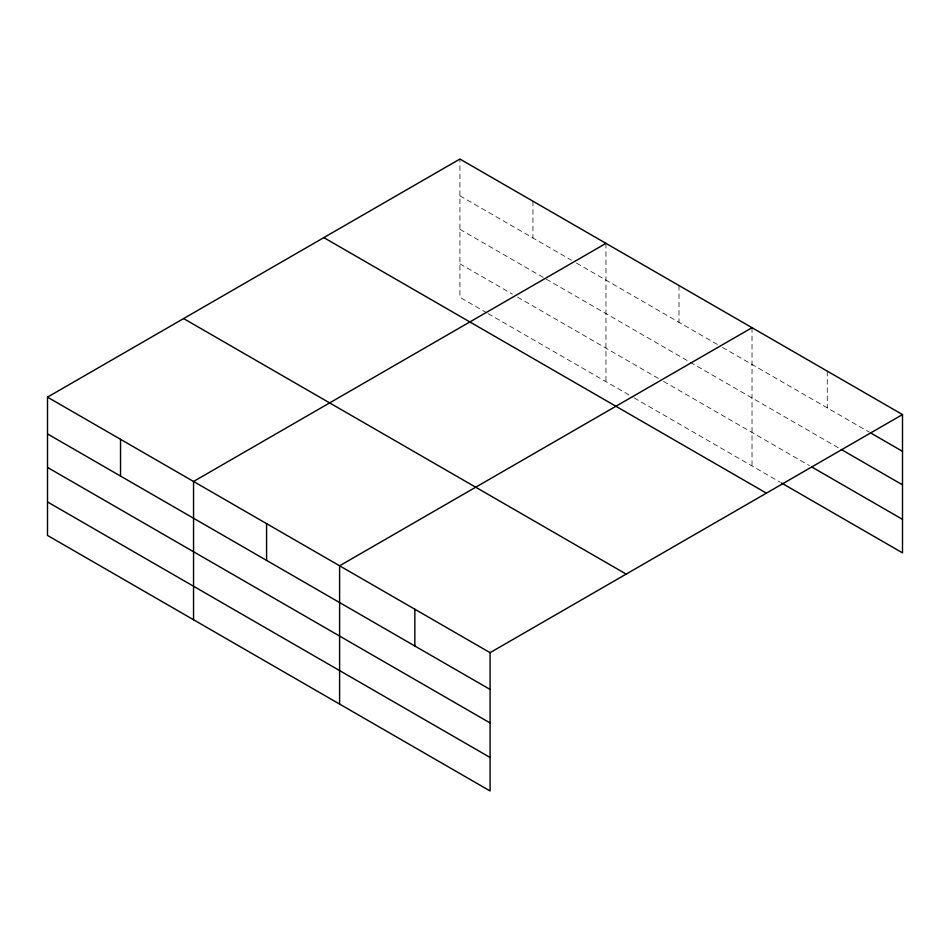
<?xml version="1.0" encoding="UTF-8"?>
<svg xmlns="http://www.w3.org/2000/svg" width="950" height="950" viewBox="0 0 950 950"><rect width="100%" height="100%" fill="white"/><g stroke="black" fill="none" stroke-linecap="round" stroke-linejoin="round"><path stroke-width="0.71" stroke-dasharray="4.75 3.56" d="M486.816 312.859L459.919 297.326L459.919 159.042M459.919 195.807L571.378 260.158M576.496 263.114L717.428 344.482M722.558 347.439L869.345 432.191M459.919 229.306L840.014 448.756M459.919 263.827L512.442 294.156M517.572 297.113L658.492 378.48M663.623 381.437L809.412 465.607M488.098 313.607L632.878 397.183M634.149 397.919L780.081 482.173M827.26 371.129L827.26 407.894M752.02 327.691L752.02 465.975M679.001 285.522L679.001 322.287M605.969 243.366L605.969 381.651M532.938 201.198L532.938 237.963"/><path stroke-width="1.43" d="M47.5 397.147L490.081 652.674L490.081 790.958L47.5 535.432L47.5 397.147L459.919 159.042L902.5 414.568L902.5 552.852L781.351 482.909M605.969 243.366L193.551 481.472L193.551 619.756M752.02 327.691L339.601 565.796L339.601 704.081M490.081 652.674L902.5 414.568M870.616 432.927L902.5 451.333M841.284 449.492L902.5 484.832M811.953 467.079L902.5 519.353M323.819 237.619L766.401 493.145M183.599 318.571L626.181 574.097M47.5 433.912L490.081 689.439M47.5 467.412L490.081 722.938M47.5 501.933L490.081 757.459M414.841 609.235L414.841 646M266.582 523.628L266.582 560.393M120.531 439.304L120.531 476.069"/></g></svg>
